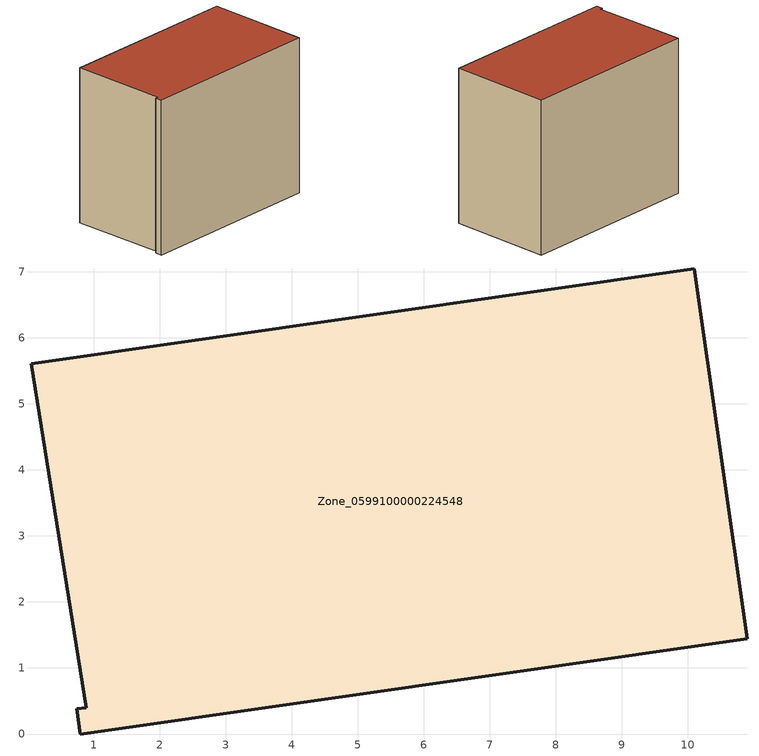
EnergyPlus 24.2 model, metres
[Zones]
Zone_0599100000224548
 floor ground (C_G): 0.8,0 0.74,0.38 0.89,0.4 0.06,5.61 10.1,7.04 10.9,1.44 z0
 wall outside (C_F): 10.9,1.44 10.1,7.04 0.06,5.61 0.89,0.4 0.74,0.38 0.8,0 10.9,1.44 z0:8.58
 roof outside (C_R): 0.74,0.38 0.8,0 10.9,1.44 10.1,7.04 0.06,5.61 0.89,0.4 z8.58
[BUILDING]
Pand.0599100000224548: North Axis=0; Terrain=City; Loads Convergence Tolerance Value=0.04; Temperature Convergence Tolerance Value=0.4; Solar Distribution=FullExterior; Maximum Number of Warmup Days=25; Minimum Number of Warmup Days=1
[Site:Location]
Rotterdam.The.Hague.AP_ZH_NLD Design_Conditions: Latitude=51.96; Longitude=4.45; Time Zone=1; Elevation=-4.5
[SITE:GROUNDTEMPERATURE:BUILDINGSURFACE]
18, 18, 18, 18, 18, 18, 18, 18, 18, 18, 18, 18
[MATERIAL] Thermal Absorptance=0.9; Solar Absorptance=0.7; Visible Absorptance=0.7
Name | Roughness | Thickness | Conductivity | Density | Specific Heat
G.TI.1992-2005 | MediumSmooth | 0.15 | 0.06 | 540 | 1210
F.TI.1992-2005 | Rough | 0.3 | 0.12 | 1920 | 840
R.TI.1992-2005 | MediumRough | 0.2 | 0.08 | 1500 | 1000
[CONSTRUCTION]
C_G: G.TI.1992-2005
C_F: F.TI.1992-2005
C_R: R.TI.1992-2005
[ZONE]
Zone_0599100000224548: Type=1; Multiplier=1; Ceiling Height=Autocalculate; Volume=Autocalculate; Floor Area=autocalculate; Part of Total Floor Area=Yes
[ZONEINFILTRATION:DESIGNFLOWRATE]
Infil_Zone_0599100000224548: Zone or ZoneList or Space or SpaceList=Zone_0599100000224548; Schedule=AlwaysOn; Design Flow Rate Calculation Method=Flow/Area; Flow Rate per Floor Area=0.0015; Constant Term Coefficient=1; Temperature Term Coefficient=0; Velocity Term Coefficient=0; Velocity Squared Term Coefficient=0
[HVACTEMPLATE:ZONE:IDEALLOADSAIRSYSTEM]
Zone_0599100000224548: Maximum Heating Supply Air Temperature=50; Minimum Cooling Supply Air Temperature=13; Maximum Heating Supply Air Humidity Ratio=0.0156; Minimum Cooling Supply Air Humidity Ratio=0.0077; Heating Limit=NoLimit; Cooling Limit=NoLimit; Dehumidification Control Type=ConstantSensibleHeatRatio; Cooling Sensible Heat Ratio=0.7; Dehumidification Setpoint=60; Humidification Control Type=None; Humidification Setpoint=30; Outdoor Air Method=None; Outdoor Air Flow Rate per Person=0.00944; Outdoor Air Flow Rate per Zone Floor Area=0; Outdoor Air Flow Rate per Zone=0; Demand Controlled Ventilation Type=None; Outdoor Air Economizer Type=NoEconomizer; Heat Recovery Type=None; Sensible Heat Recovery Effectiveness=0.7; Latent Heat Recovery Effectiveness=0.65
[ZONECONTROL:THERMOSTAT]
ThermostatControl_Zone_0599100000224548: Zone or ZoneList=Zone_0599100000224548; Control Type Schedule=DualSetpointControlType; Control 1=Thermostat_Zone_0599100000224548; Temperature Difference Between Cutout And Setpoint=0
[THERMOSTATSETPOINT:DUALSETPOINT]
Thermostat_Zone_0599100000224548: Heating Setpoint Temperature Schedule=HeatingSetpoint_Zone_0599100000224548; Cooling Setpoint Temperature Schedule=CoolingSetpoint_Zone_0599100000224548
[SCHEDULE:COMPACT]
HeatingSetpoint_Zone_0599100000224548: Through: 12/31, For: AllDays, Until: 24:00, 21
CoolingSetpoint_Zone_0599100000224548: Through: 12/31, For: AllDays, Until: 24:00, 24
DualSetpointControlType: Through: 12/31, For: AllDays, Until: 24:00, 4
AlwaysOn: Through: 12/31, For: AllDays, Until: 24:00, 1
